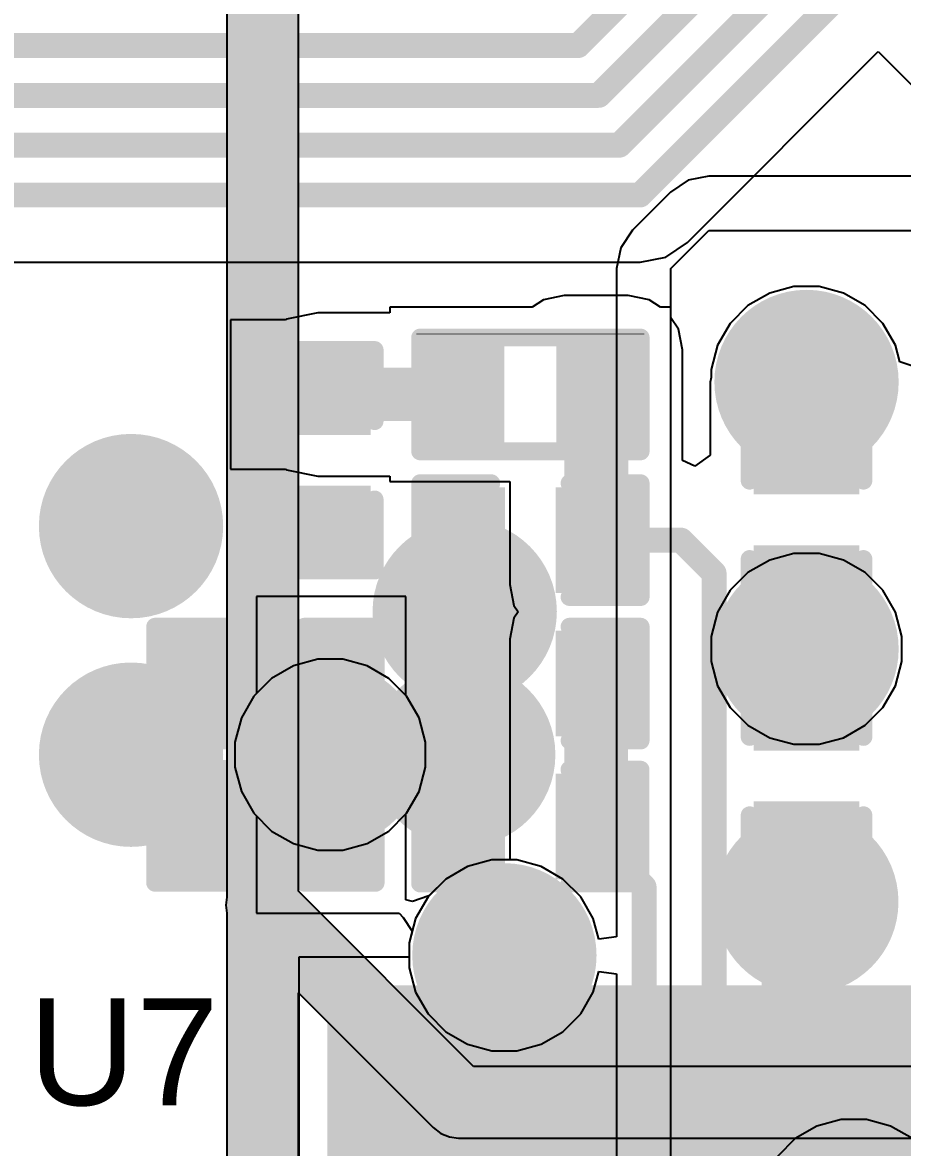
# Model space of a CAD drawing. Header units: inches. Extents: x -0.14 to 3.84, y -0.14 to 3.05.
# Drawn here: x 1.4014 to 1.6488, y 0.9323 to 1.2485 of the extents above; entities that cross this region are included whole.
import ezdxf

# ---------------------------------------------------------------- set-up
doc = ezdxf.new("R2010")
doc.units = ezdxf.units.IN
doc.header["$MEASUREMENT"] = 0
for name, color, linetype in [('Bottom Layer', 5, 'Continuous'), ('Bottom Solder', 6, 'Continuous'), ('Ground Layer', 76, 'Continuous'), ('Power Layer', 16, 'Continuous'), ('Top Layer', 1, 'Continuous'), ('Top Overlay', 2, 'Continuous'), ('Top Paste', 8, 'Continuous'), ('Top Solder', 216, 'Continuous'), ('Via Holes', 16, 'Continuous')]:
    doc.layers.add(name, color=color, linetype=linetype)
doc.styles.add('Arial', font='', dxfattribs={"height": 0.2})
doc.styles.get('Arial').set_extended_font_data('Arial')

# ---------------------------------------------------------------- blocks, each defined once
blk = doc.blocks.new('48_LQFP__7_7__4')
at = {"layer": 'Top Layer'}
for points in [[(-0.10197, 0.19134), (-0.10197, 0.14331), (-0.11457, 0.14331), (-0.11457, 0.19134)], [(-0.08228, 0.19134), (-0.08228, 0.14331), (-0.09488, 0.14331), (-0.09488, 0.19134)], [(-0.0626, 0.19134), (-0.0626, 0.14331), (-0.0752, 0.14331), (-0.0752, 0.19134)], [(-0.04291, 0.19134), (-0.04291, 0.14331), (-0.05551, 0.14331), (-0.05551, 0.19134)], [(-0.02323, 0.19134), (-0.02323, 0.14331), (-0.03583, 0.14331), (-0.03583, 0.19134)], [(-0.00354, 0.19134), (-0.00354, 0.14331), (-0.01614, 0.14331), (-0.01614, 0.19134)], [(0.01614, 0.19134), (0.01614, 0.14331), (0.00354, 0.14331), (0.00354, 0.19134)], [(0.03583, 0.19134), (0.03583, 0.14331), (0.02323, 0.14331), (0.02323, 0.19134)], [(0.05551, 0.19134), (0.05551, 0.14331), (0.04291, 0.14331), (0.04291, 0.19134)]]:
    blk.add_hatch(color=1, dxfattribs=at).paths.add_polyline_path(points)
at = {"layer": 'Top Paste'}
for points in [[(-0.10197, 0.19134), (-0.10197, 0.14331), (-0.11457, 0.14331), (-0.11457, 0.19134)], [(-0.08228, 0.19134), (-0.08228, 0.14331), (-0.09488, 0.14331), (-0.09488, 0.19134)], [(-0.0626, 0.19134), (-0.0626, 0.14331), (-0.0752, 0.14331), (-0.0752, 0.19134)], [(-0.04291, 0.19134), (-0.04291, 0.14331), (-0.05551, 0.14331), (-0.05551, 0.19134)], [(-0.02323, 0.19134), (-0.02323, 0.14331), (-0.03583, 0.14331), (-0.03583, 0.19134)], [(-0.00354, 0.19134), (-0.00354, 0.14331), (-0.01614, 0.14331), (-0.01614, 0.19134)], [(0.01614, 0.19134), (0.01614, 0.14331), (0.00354, 0.14331), (0.00354, 0.19134)], [(0.03583, 0.19134), (0.03583, 0.14331), (0.02323, 0.14331), (0.02323, 0.19134)], [(0.05551, 0.19134), (0.05551, 0.14331), (0.04291, 0.14331), (0.04291, 0.19134)]]:
    blk.add_hatch(color=8, dxfattribs=at).paths.add_polyline_path(points)
at = {"layer": 'Top Solder'}
for points in [[(-0.09797, 0.19534), (-0.09797, 0.13931), (-0.11857, 0.13931), (-0.11857, 0.19534)], [(-0.07828, 0.19534), (-0.07828, 0.13931), (-0.09888, 0.13931), (-0.09888, 0.19534)], [(-0.0586, 0.19534), (-0.0586, 0.13931), (-0.0792, 0.13931), (-0.0792, 0.19534)], [(-0.03891, 0.19534), (-0.03891, 0.13931), (-0.05951, 0.13931), (-0.05951, 0.19534)], [(-0.01923, 0.19534), (-0.01923, 0.13931), (-0.03983, 0.13931), (-0.03983, 0.19534)], [(0.00046, 0.19534), (0.00046, 0.13931), (-0.02014, 0.13931), (-0.02014, 0.19534)], [(0.02014, 0.19534), (0.02014, 0.13931), (-0.00046, 0.13931), (-0.00046, 0.19534)], [(0.03983, 0.19534), (0.03983, 0.13931), (0.01923, 0.13931), (0.01923, 0.19534)], [(0.05951, 0.19534), (0.05951, 0.13931), (0.03891, 0.13931), (0.03891, 0.19534)]]:
    blk.add_hatch(color=216, dxfattribs=at).paths.add_polyline_path(points)
blk = doc.blocks.new('R___0402_34')
at = {"layer": 'Top Layer'}
for points in [[(-0.0275, -0.0125), (-0.0275, 0.0125), (-0.0095, 0.0125), (-0.0095, -0.0125)], [(0.0095, -0.0125), (0.0095, 0.0125), (0.0275, 0.0125), (0.0275, -0.0125)]]:
    blk.add_hatch(color=1, dxfattribs=at).paths.add_polyline_path(points)
at = {"layer": 'Top Paste'}
for points in [[(-0.0275, -0.0125), (-0.0275, 0.0125), (-0.0095, 0.0125), (-0.0095, -0.0125)], [(0.0095, -0.0125), (0.0095, 0.0125), (0.0275, 0.0125), (0.0275, -0.0125)]]:
    blk.add_hatch(color=8, dxfattribs=at).paths.add_polyline_path(points)
at = {"layer": 'Top Solder'}
for points in [[(-0.02966, -0.01467), (-0.02966, 0.01467), (-0.00733, 0.01467), (-0.00733, -0.01467)], [(0.00734, -0.01467), (0.00734, 0.01467), (0.02967, 0.01467), (0.02967, -0.01467)]]:
    blk.add_hatch(color=216, dxfattribs=at).paths.add_polyline_path(points)
at = {"layer": 'Top Overlay'}
for points in [[(-0.031, 0.016, 0.005, 0.005, 0), (-0.031, -0.016, 0.005, 0.005, 0)], [(0.031, 0.016, 0.005, 0.005, 0), (-0.031, 0.016, 0.005, 0.005, 0)], [(0.031, 0.016, 0.005, 0.005, 0), (0.031, -0.016, 0.005, 0.005, 0)], [(0.031, -0.016, 0.005, 0.005, 0), (-0.031, -0.016, 0.005, 0.005, 0)], [(0.032, -0.017, 0.000127, 0.000127, 0), (-0.032, -0.017, 0.000127, 0.000127, 0)]]:
    blk.add_lwpolyline(points, format="xyseb", dxfattribs=at)
for points in [[(-0.03225, 0.016, 0.0025, 0.0025, 1), (-0.02975, 0.016, 0.0025, 0.0025, 1)], [(-0.03225, 0.016, 0.0025, 0.0025, 1), (-0.02975, 0.016, 0.0025, 0.0025, 1)], [(0.02975, 0.016, 0.0025, 0.0025, 1), (0.03225, 0.016, 0.0025, 0.0025, 1)], [(0.02975, 0.016, 0.0025, 0.0025, 1), (0.03225, 0.016, 0.0025, 0.0025, 1)], [(-0.03225, -0.016, 0.0025, 0.0025, 1), (-0.02975, -0.016, 0.0025, 0.0025, 1)], [(-0.03225, -0.016, 0.0025, 0.0025, 1), (-0.02975, -0.016, 0.0025, 0.0025, 1)], [(0.02975, -0.016, 0.0025, 0.0025, 1), (0.03225, -0.016, 0.0025, 0.0025, 1)], [(0.02975, -0.016, 0.0025, 0.0025, 1), (0.03225, -0.016, 0.0025, 0.0025, 1)], [(-0.03203, -0.017, 0.0000635, 0.0000635, 1), (-0.03197, -0.017, 0.0000635, 0.0000635, 1)], [(0.03197, -0.017, 0.0000635, 0.0000635, 1), (0.03203, -0.017, 0.0000635, 0.0000635, 1)]]:
    blk.add_lwpolyline(points, format="xyseb", close=True, dxfattribs=at)
blk = doc.blocks.new('C___0402_102')
at = {"layer": 'Top Layer'}
for points in [[(-0.0275, -0.0125), (-0.0275, 0.0125), (-0.0095, 0.0125), (-0.0095, -0.0125)], [(0.0095, -0.0125), (0.0095, 0.0125), (0.0275, 0.0125), (0.0275, -0.0125)]]:
    blk.add_hatch(color=1, dxfattribs=at).paths.add_polyline_path(points)
at = {"layer": 'Top Paste'}
for points in [[(-0.0275, -0.0125), (-0.0275, 0.0125), (-0.0095, 0.0125), (-0.0095, -0.0125)], [(0.0095, -0.0125), (0.0095, 0.0125), (0.0275, 0.0125), (0.0275, -0.0125)]]:
    blk.add_hatch(color=8, dxfattribs=at).paths.add_polyline_path(points)
at = {"layer": 'Top Solder'}
for points in [[(-0.02986, -0.01486), (-0.02986, 0.01486), (-0.00714, 0.01486), (-0.00714, -0.01486)], [(0.00714, -0.01486), (0.00714, 0.01486), (0.02986, 0.01486), (0.02986, -0.01486)]]:
    blk.add_hatch(color=216, dxfattribs=at).paths.add_polyline_path(points)
at = {"layer": 'Top Overlay'}
for points in [[(-0.011, 0.016, 0.005, 0.005, 0), (-0.031, 0.016, 0.005, 0.005, 0)], [(-0.031, 0.016, 0.005, 0.005, 0), (-0.031, -0.016, 0.005, 0.005, 0)], [(0.031, 0.016, 0.005, 0.005, 0), (0.011, 0.016, 0.005, 0.005, 0)], [(0.031, 0.016, 0.005, 0.005, 0), (0.031, -0.016, 0.005, 0.005, 0)], [(-0.011, -0.016, 0.005, 0.005, 0), (-0.031, -0.016, 0.005, 0.005, 0)], [(0.031, -0.016, 0.005, 0.005, 0), (0.011, -0.016, 0.005, 0.005, 0)]]:
    blk.add_lwpolyline(points, format="xyseb", dxfattribs=at)
for points in [[(-0.03225, 0.016, 0.0025, 0.0025, 1), (-0.02975, 0.016, 0.0025, 0.0025, 1)], [(-0.03225, 0.016, 0.0025, 0.0025, 1), (-0.02975, 0.016, 0.0025, 0.0025, 1)], [(-0.01225, 0.016, 0.0025, 0.0025, 1), (-0.00975, 0.016, 0.0025, 0.0025, 1)], [(0.00975, 0.016, 0.0025, 0.0025, 1), (0.01225, 0.016, 0.0025, 0.0025, 1)], [(0.02975, 0.016, 0.0025, 0.0025, 1), (0.03225, 0.016, 0.0025, 0.0025, 1)], [(0.02975, 0.016, 0.0025, 0.0025, 1), (0.03225, 0.016, 0.0025, 0.0025, 1)], [(-0.03225, -0.016, 0.0025, 0.0025, 1), (-0.02975, -0.016, 0.0025, 0.0025, 1)], [(-0.03225, -0.016, 0.0025, 0.0025, 1), (-0.02975, -0.016, 0.0025, 0.0025, 1)], [(-0.01225, -0.016, 0.0025, 0.0025, 1), (-0.00975, -0.016, 0.0025, 0.0025, 1)], [(0.00975, -0.016, 0.0025, 0.0025, 1), (0.01225, -0.016, 0.0025, 0.0025, 1)], [(0.02975, -0.016, 0.0025, 0.0025, 1), (0.03225, -0.016, 0.0025, 0.0025, 1)], [(0.02975, -0.016, 0.0025, 0.0025, 1), (0.03225, -0.016, 0.0025, 0.0025, 1)]]:
    blk.add_lwpolyline(points, format="xyseb", close=True, dxfattribs=at)
blk = doc.blocks.new('C___0402_103')
at = {"layer": 'Top Layer'}
for points in [[(-0.0275, -0.0125), (-0.0275, 0.0125), (-0.0095, 0.0125), (-0.0095, -0.0125)], [(0.0095, -0.0125), (0.0095, 0.0125), (0.0275, 0.0125), (0.0275, -0.0125)]]:
    blk.add_hatch(color=1, dxfattribs=at).paths.add_polyline_path(points)
at = {"layer": 'Top Paste'}
for points in [[(-0.0275, -0.0125), (-0.0275, 0.0125), (-0.0095, 0.0125), (-0.0095, -0.0125)], [(0.0095, -0.0125), (0.0095, 0.0125), (0.0275, 0.0125), (0.0275, -0.0125)]]:
    blk.add_hatch(color=8, dxfattribs=at).paths.add_polyline_path(points)
at = {"layer": 'Top Solder'}
for points in [[(-0.02986, -0.01486), (-0.02986, 0.01486), (-0.00714, 0.01486), (-0.00714, -0.01486)], [(0.00714, -0.01486), (0.00714, 0.01486), (0.02986, 0.01486), (0.02986, -0.01486)]]:
    blk.add_hatch(color=216, dxfattribs=at).paths.add_polyline_path(points)
at = {"layer": 'Top Overlay'}
for points in [[(-0.031, -0.016, 0.005, 0.005, 0), (-0.031, 0.016, 0.005, 0.005, 0)], [(-0.011, 0.016, 0.005, 0.005, 0), (-0.031, 0.016, 0.005, 0.005, 0)], [(0.031, 0.016, 0.005, 0.005, 0), (0.011, 0.016, 0.005, 0.005, 0)], [(0.031, -0.016, 0.005, 0.005, 0), (0.031, 0.016, 0.005, 0.005, 0)], [(-0.011, -0.016, 0.005, 0.005, 0), (-0.031, -0.016, 0.005, 0.005, 0)], [(0.031, -0.016, 0.005, 0.005, 0), (0.011, -0.016, 0.005, 0.005, 0)]]:
    blk.add_lwpolyline(points, format="xyseb", dxfattribs=at)
for points in [[(-0.03225, 0.016, 0.0025, 0.0025, 1), (-0.02975, 0.016, 0.0025, 0.0025, 1)], [(-0.03225, 0.016, 0.0025, 0.0025, 1), (-0.02975, 0.016, 0.0025, 0.0025, 1)], [(-0.01225, 0.016, 0.0025, 0.0025, 1), (-0.00975, 0.016, 0.0025, 0.0025, 1)], [(0.00975, 0.016, 0.0025, 0.0025, 1), (0.01225, 0.016, 0.0025, 0.0025, 1)], [(0.02975, 0.016, 0.0025, 0.0025, 1), (0.03225, 0.016, 0.0025, 0.0025, 1)], [(0.02975, 0.016, 0.0025, 0.0025, 1), (0.03225, 0.016, 0.0025, 0.0025, 1)], [(-0.03225, -0.016, 0.0025, 0.0025, 1), (-0.02975, -0.016, 0.0025, 0.0025, 1)], [(-0.03225, -0.016, 0.0025, 0.0025, 1), (-0.02975, -0.016, 0.0025, 0.0025, 1)], [(-0.01225, -0.016, 0.0025, 0.0025, 1), (-0.00975, -0.016, 0.0025, 0.0025, 1)], [(0.00975, -0.016, 0.0025, 0.0025, 1), (0.01225, -0.016, 0.0025, 0.0025, 1)], [(0.02975, -0.016, 0.0025, 0.0025, 1), (0.03225, -0.016, 0.0025, 0.0025, 1)], [(0.02975, -0.016, 0.0025, 0.0025, 1), (0.03225, -0.016, 0.0025, 0.0025, 1)]]:
    blk.add_lwpolyline(points, format="xyseb", close=True, dxfattribs=at)
blk = doc.blocks.new('C___0402_106')
at = {"layer": 'Top Layer'}
for points in [[(-0.0275, -0.0125), (-0.0275, 0.0125), (-0.0095, 0.0125), (-0.0095, -0.0125)], [(0.0095, -0.0125), (0.0095, 0.0125), (0.0275, 0.0125), (0.0275, -0.0125)]]:
    blk.add_hatch(color=1, dxfattribs=at).paths.add_polyline_path(points)
at = {"layer": 'Top Paste'}
for points in [[(-0.0275, -0.0125), (-0.0275, 0.0125), (-0.0095, 0.0125), (-0.0095, -0.0125)], [(0.0095, -0.0125), (0.0095, 0.0125), (0.0275, 0.0125), (0.0275, -0.0125)]]:
    blk.add_hatch(color=8, dxfattribs=at).paths.add_polyline_path(points)
at = {"layer": 'Top Solder'}
for points in [[(-0.02986, -0.01486), (-0.02986, 0.01486), (-0.00714, 0.01486), (-0.00714, -0.01486)], [(0.00714, -0.01486), (0.00714, 0.01486), (0.02986, 0.01486), (0.02986, -0.01486)]]:
    blk.add_hatch(color=216, dxfattribs=at).paths.add_polyline_path(points)
at = {"layer": 'Top Overlay'}
for points in [[(-0.031, -0.016, 0.005, 0.005, 0), (-0.031, 0.016, 0.005, 0.005, 0)], [(-0.011, 0.016, 0.005, 0.005, 0), (-0.031, 0.016, 0.005, 0.005, 0)], [(0.031, 0.016, 0.005, 0.005, 0), (0.011, 0.016, 0.005, 0.005, 0)], [(0.031, -0.016, 0.005, 0.005, 0), (0.031, 0.016, 0.005, 0.005, 0)], [(-0.011, -0.016, 0.005, 0.005, 0), (-0.031, -0.016, 0.005, 0.005, 0)], [(0.031, -0.016, 0.005, 0.005, 0), (0.011, -0.016, 0.005, 0.005, 0)]]:
    blk.add_lwpolyline(points, format="xyseb", dxfattribs=at)
for points in [[(-0.03225, 0.016, 0.0025, 0.0025, 1), (-0.02975, 0.016, 0.0025, 0.0025, 1)], [(-0.03225, 0.016, 0.0025, 0.0025, 1), (-0.02975, 0.016, 0.0025, 0.0025, 1)], [(-0.01225, 0.016, 0.0025, 0.0025, 1), (-0.00975, 0.016, 0.0025, 0.0025, 1)], [(0.00975, 0.016, 0.0025, 0.0025, 1), (0.01225, 0.016, 0.0025, 0.0025, 1)], [(0.02975, 0.016, 0.0025, 0.0025, 1), (0.03225, 0.016, 0.0025, 0.0025, 1)], [(0.02975, 0.016, 0.0025, 0.0025, 1), (0.03225, 0.016, 0.0025, 0.0025, 1)], [(-0.03225, -0.016, 0.0025, 0.0025, 1), (-0.02975, -0.016, 0.0025, 0.0025, 1)], [(-0.03225, -0.016, 0.0025, 0.0025, 1), (-0.02975, -0.016, 0.0025, 0.0025, 1)], [(-0.01225, -0.016, 0.0025, 0.0025, 1), (-0.00975, -0.016, 0.0025, 0.0025, 1)], [(0.00975, -0.016, 0.0025, 0.0025, 1), (0.01225, -0.016, 0.0025, 0.0025, 1)], [(0.02975, -0.016, 0.0025, 0.0025, 1), (0.03225, -0.016, 0.0025, 0.0025, 1)], [(0.02975, -0.016, 0.0025, 0.0025, 1), (0.03225, -0.016, 0.0025, 0.0025, 1)]]:
    blk.add_lwpolyline(points, format="xyseb", close=True, dxfattribs=at)
blk = doc.blocks.new('C___0402_107')
at = {"layer": 'Top Layer'}
for points in [[(-0.0275, -0.0125), (-0.0275, 0.0125), (-0.0095, 0.0125), (-0.0095, -0.0125)], [(0.0095, -0.0125), (0.0095, 0.0125), (0.0275, 0.0125), (0.0275, -0.0125)]]:
    blk.add_hatch(color=1, dxfattribs=at).paths.add_polyline_path(points)
at = {"layer": 'Top Paste'}
for points in [[(-0.0275, -0.0125), (-0.0275, 0.0125), (-0.0095, 0.0125), (-0.0095, -0.0125)], [(0.0095, -0.0125), (0.0095, 0.0125), (0.0275, 0.0125), (0.0275, -0.0125)]]:
    blk.add_hatch(color=8, dxfattribs=at).paths.add_polyline_path(points)
at = {"layer": 'Top Solder'}
for points in [[(-0.02986, -0.01486), (-0.02986, 0.01486), (-0.00714, 0.01486), (-0.00714, -0.01486)], [(0.00714, -0.01486), (0.00714, 0.01486), (0.02986, 0.01486), (0.02986, -0.01486)]]:
    blk.add_hatch(color=216, dxfattribs=at).paths.add_polyline_path(points)
at = {"layer": 'Top Overlay'}
for points in [[(-0.031, 0.016, 0.005, 0.005, 0), (-0.031, -0.016, 0.005, 0.005, 0)], [(-0.031, 0.016, 0.005, 0.005, 0), (-0.011, 0.016, 0.005, 0.005, 0)], [(0.011, 0.016, 0.005, 0.005, 0), (0.031, 0.016, 0.005, 0.005, 0)], [(0.031, 0.016, 0.005, 0.005, 0), (0.031, -0.016, 0.005, 0.005, 0)], [(-0.031, -0.016, 0.005, 0.005, 0), (-0.011, -0.016, 0.005, 0.005, 0)], [(0.011, -0.016, 0.005, 0.005, 0), (0.031, -0.016, 0.005, 0.005, 0)]]:
    blk.add_lwpolyline(points, format="xyseb", dxfattribs=at)
for points in [[(-0.03225, 0.016, 0.0025, 0.0025, 1), (-0.02975, 0.016, 0.0025, 0.0025, 1)], [(-0.03225, 0.016, 0.0025, 0.0025, 1), (-0.02975, 0.016, 0.0025, 0.0025, 1)], [(-0.01225, 0.016, 0.0025, 0.0025, 1), (-0.00975, 0.016, 0.0025, 0.0025, 1)], [(0.00975, 0.016, 0.0025, 0.0025, 1), (0.01225, 0.016, 0.0025, 0.0025, 1)], [(0.02975, 0.016, 0.0025, 0.0025, 1), (0.03225, 0.016, 0.0025, 0.0025, 1)], [(0.02975, 0.016, 0.0025, 0.0025, 1), (0.03225, 0.016, 0.0025, 0.0025, 1)], [(-0.03225, -0.016, 0.0025, 0.0025, 1), (-0.02975, -0.016, 0.0025, 0.0025, 1)], [(-0.03225, -0.016, 0.0025, 0.0025, 1), (-0.02975, -0.016, 0.0025, 0.0025, 1)], [(-0.01225, -0.016, 0.0025, 0.0025, 1), (-0.00975, -0.016, 0.0025, 0.0025, 1)], [(0.00975, -0.016, 0.0025, 0.0025, 1), (0.01225, -0.016, 0.0025, 0.0025, 1)], [(0.02975, -0.016, 0.0025, 0.0025, 1), (0.03225, -0.016, 0.0025, 0.0025, 1)], [(0.02975, -0.016, 0.0025, 0.0025, 1), (0.03225, -0.016, 0.0025, 0.0025, 1)]]:
    blk.add_lwpolyline(points, format="xyseb", close=True, dxfattribs=at)
blk = doc.blocks.new('C___0402_116')
at = {"layer": 'Top Layer'}
for points in [[(-0.0275, -0.0125), (-0.0275, 0.0125), (-0.0095, 0.0125), (-0.0095, -0.0125)], [(0.0095, -0.0125), (0.0095, 0.0125), (0.0275, 0.0125), (0.0275, -0.0125)]]:
    blk.add_hatch(color=1, dxfattribs=at).paths.add_polyline_path(points)
at = {"layer": 'Top Paste'}
for points in [[(-0.0275, -0.0125), (-0.0275, 0.0125), (-0.0095, 0.0125), (-0.0095, -0.0125)], [(0.0095, -0.0125), (0.0095, 0.0125), (0.0275, 0.0125), (0.0275, -0.0125)]]:
    blk.add_hatch(color=8, dxfattribs=at).paths.add_polyline_path(points)
at = {"layer": 'Top Solder'}
for points in [[(-0.02986, -0.01486), (-0.02986, 0.01486), (-0.00714, 0.01486), (-0.00714, -0.01486)], [(0.00714, -0.01486), (0.00714, 0.01486), (0.02986, 0.01486), (0.02986, -0.01486)]]:
    blk.add_hatch(color=216, dxfattribs=at).paths.add_polyline_path(points)
at = {"layer": 'Top Overlay'}
for points in [[(-0.031, -0.016, 0.005, 0.005, 0), (-0.031, 0.016, 0.005, 0.005, 0)], [(-0.031, 0.016, 0.005, 0.005, 0), (-0.011, 0.016, 0.005, 0.005, 0)], [(0.011, 0.016, 0.005, 0.005, 0), (0.031, 0.016, 0.005, 0.005, 0)], [(0.031, -0.016, 0.005, 0.005, 0), (0.031, 0.016, 0.005, 0.005, 0)], [(-0.031, -0.016, 0.005, 0.005, 0), (-0.011, -0.016, 0.005, 0.005, 0)], [(0.011, -0.016, 0.005, 0.005, 0), (0.031, -0.016, 0.005, 0.005, 0)]]:
    blk.add_lwpolyline(points, format="xyseb", dxfattribs=at)
for points in [[(-0.03225, 0.016, 0.0025, 0.0025, 1), (-0.02975, 0.016, 0.0025, 0.0025, 1)], [(-0.03225, 0.016, 0.0025, 0.0025, 1), (-0.02975, 0.016, 0.0025, 0.0025, 1)], [(-0.01225, 0.016, 0.0025, 0.0025, 1), (-0.00975, 0.016, 0.0025, 0.0025, 1)], [(0.00975, 0.016, 0.0025, 0.0025, 1), (0.01225, 0.016, 0.0025, 0.0025, 1)], [(0.02975, 0.016, 0.0025, 0.0025, 1), (0.03225, 0.016, 0.0025, 0.0025, 1)], [(0.02975, 0.016, 0.0025, 0.0025, 1), (0.03225, 0.016, 0.0025, 0.0025, 1)], [(-0.03225, -0.016, 0.0025, 0.0025, 1), (-0.02975, -0.016, 0.0025, 0.0025, 1)], [(-0.03225, -0.016, 0.0025, 0.0025, 1), (-0.02975, -0.016, 0.0025, 0.0025, 1)], [(-0.01225, -0.016, 0.0025, 0.0025, 1), (-0.00975, -0.016, 0.0025, 0.0025, 1)], [(0.00975, -0.016, 0.0025, 0.0025, 1), (0.01225, -0.016, 0.0025, 0.0025, 1)], [(0.02975, -0.016, 0.0025, 0.0025, 1), (0.03225, -0.016, 0.0025, 0.0025, 1)], [(0.02975, -0.016, 0.0025, 0.0025, 1), (0.03225, -0.016, 0.0025, 0.0025, 1)]]:
    blk.add_lwpolyline(points, format="xyseb", close=True, dxfattribs=at)
blk = doc.blocks.new('C___0402_117')
at = {"layer": 'Top Layer'}
for points in [[(-0.0275, -0.0125), (-0.0275, 0.0125), (-0.0095, 0.0125), (-0.0095, -0.0125)], [(0.0095, -0.0125), (0.0095, 0.0125), (0.0275, 0.0125), (0.0275, -0.0125)]]:
    blk.add_hatch(color=1, dxfattribs=at).paths.add_polyline_path(points)
at = {"layer": 'Top Paste'}
for points in [[(-0.0275, -0.0125), (-0.0275, 0.0125), (-0.0095, 0.0125), (-0.0095, -0.0125)], [(0.0095, -0.0125), (0.0095, 0.0125), (0.0275, 0.0125), (0.0275, -0.0125)]]:
    blk.add_hatch(color=8, dxfattribs=at).paths.add_polyline_path(points)
at = {"layer": 'Top Solder'}
for points in [[(-0.02986, -0.01486), (-0.02986, 0.01486), (-0.00714, 0.01486), (-0.00714, -0.01486)], [(0.00714, -0.01486), (0.00714, 0.01486), (0.02986, 0.01486), (0.02986, -0.01486)]]:
    blk.add_hatch(color=216, dxfattribs=at).paths.add_polyline_path(points)
at = {"layer": 'Top Overlay'}
for points in [[(-0.031, -0.016, 0.005, 0.005, 0), (-0.031, 0.016, 0.005, 0.005, 0)], [(-0.031, 0.016, 0.005, 0.005, 0), (-0.011, 0.016, 0.005, 0.005, 0)], [(0.011, 0.016, 0.005, 0.005, 0), (0.031, 0.016, 0.005, 0.005, 0)], [(0.031, -0.016, 0.005, 0.005, 0), (0.031, 0.016, 0.005, 0.005, 0)], [(-0.031, -0.016, 0.005, 0.005, 0), (-0.011, -0.016, 0.005, 0.005, 0)], [(0.011, -0.016, 0.005, 0.005, 0), (0.031, -0.016, 0.005, 0.005, 0)]]:
    blk.add_lwpolyline(points, format="xyseb", dxfattribs=at)
for points in [[(-0.03225, 0.016, 0.0025, 0.0025, 1), (-0.02975, 0.016, 0.0025, 0.0025, 1)], [(-0.03225, 0.016, 0.0025, 0.0025, 1), (-0.02975, 0.016, 0.0025, 0.0025, 1)], [(-0.01225, 0.016, 0.0025, 0.0025, 1), (-0.00975, 0.016, 0.0025, 0.0025, 1)], [(0.00975, 0.016, 0.0025, 0.0025, 1), (0.01225, 0.016, 0.0025, 0.0025, 1)], [(0.02975, 0.016, 0.0025, 0.0025, 1), (0.03225, 0.016, 0.0025, 0.0025, 1)], [(0.02975, 0.016, 0.0025, 0.0025, 1), (0.03225, 0.016, 0.0025, 0.0025, 1)], [(-0.03225, -0.016, 0.0025, 0.0025, 1), (-0.02975, -0.016, 0.0025, 0.0025, 1)], [(-0.03225, -0.016, 0.0025, 0.0025, 1), (-0.02975, -0.016, 0.0025, 0.0025, 1)], [(-0.01225, -0.016, 0.0025, 0.0025, 1), (-0.00975, -0.016, 0.0025, 0.0025, 1)], [(0.00975, -0.016, 0.0025, 0.0025, 1), (0.01225, -0.016, 0.0025, 0.0025, 1)], [(0.02975, -0.016, 0.0025, 0.0025, 1), (0.03225, -0.016, 0.0025, 0.0025, 1)], [(0.02975, -0.016, 0.0025, 0.0025, 1), (0.03225, -0.016, 0.0025, 0.0025, 1)]]:
    blk.add_lwpolyline(points, format="xyseb", close=True, dxfattribs=at)
blk = doc.blocks.new('C___0402_118')
at = {"layer": 'Top Layer'}
for points in [[(-0.0275, -0.0125), (-0.0275, 0.0125), (-0.0095, 0.0125), (-0.0095, -0.0125)], [(0.0095, -0.0125), (0.0095, 0.0125), (0.0275, 0.0125), (0.0275, -0.0125)]]:
    blk.add_hatch(color=1, dxfattribs=at).paths.add_polyline_path(points)
at = {"layer": 'Top Paste'}
for points in [[(-0.0275, -0.0125), (-0.0275, 0.0125), (-0.0095, 0.0125), (-0.0095, -0.0125)], [(0.0095, -0.0125), (0.0095, 0.0125), (0.0275, 0.0125), (0.0275, -0.0125)]]:
    blk.add_hatch(color=8, dxfattribs=at).paths.add_polyline_path(points)
at = {"layer": 'Top Solder'}
for points in [[(-0.02986, -0.01486), (-0.02986, 0.01486), (-0.00714, 0.01486), (-0.00714, -0.01486)], [(0.00714, -0.01486), (0.00714, 0.01486), (0.02986, 0.01486), (0.02986, -0.01486)]]:
    blk.add_hatch(color=216, dxfattribs=at).paths.add_polyline_path(points)
at = {"layer": 'Top Overlay'}
for points in [[(-0.031, -0.016, 0.005, 0.005, 0), (-0.031, 0.016, 0.005, 0.005, 0)], [(-0.031, 0.016, 0.005, 0.005, 0), (-0.011, 0.016, 0.005, 0.005, 0)], [(0.011, 0.016, 0.005, 0.005, 0), (0.031, 0.016, 0.005, 0.005, 0)], [(0.031, -0.016, 0.005, 0.005, 0), (0.031, 0.016, 0.005, 0.005, 0)], [(-0.031, -0.016, 0.005, 0.005, 0), (-0.011, -0.016, 0.005, 0.005, 0)], [(0.011, -0.016, 0.005, 0.005, 0), (0.031, -0.016, 0.005, 0.005, 0)]]:
    blk.add_lwpolyline(points, format="xyseb", dxfattribs=at)
for points in [[(-0.03225, 0.016, 0.0025, 0.0025, 1), (-0.02975, 0.016, 0.0025, 0.0025, 1)], [(-0.03225, 0.016, 0.0025, 0.0025, 1), (-0.02975, 0.016, 0.0025, 0.0025, 1)], [(-0.01225, 0.016, 0.0025, 0.0025, 1), (-0.00975, 0.016, 0.0025, 0.0025, 1)], [(0.00975, 0.016, 0.0025, 0.0025, 1), (0.01225, 0.016, 0.0025, 0.0025, 1)], [(0.02975, 0.016, 0.0025, 0.0025, 1), (0.03225, 0.016, 0.0025, 0.0025, 1)], [(0.02975, 0.016, 0.0025, 0.0025, 1), (0.03225, 0.016, 0.0025, 0.0025, 1)], [(-0.03225, -0.016, 0.0025, 0.0025, 1), (-0.02975, -0.016, 0.0025, 0.0025, 1)], [(-0.03225, -0.016, 0.0025, 0.0025, 1), (-0.02975, -0.016, 0.0025, 0.0025, 1)], [(-0.01225, -0.016, 0.0025, 0.0025, 1), (-0.00975, -0.016, 0.0025, 0.0025, 1)], [(0.00975, -0.016, 0.0025, 0.0025, 1), (0.01225, -0.016, 0.0025, 0.0025, 1)], [(0.02975, -0.016, 0.0025, 0.0025, 1), (0.03225, -0.016, 0.0025, 0.0025, 1)], [(0.02975, -0.016, 0.0025, 0.0025, 1), (0.03225, -0.016, 0.0025, 0.0025, 1)]]:
    blk.add_lwpolyline(points, format="xyseb", close=True, dxfattribs=at)
blk = doc.blocks.new('C___0402_119')
at = {"layer": 'Top Layer'}
for points in [[(-0.0275, -0.0125), (-0.0275, 0.0125), (-0.0095, 0.0125), (-0.0095, -0.0125)], [(0.0095, -0.0125), (0.0095, 0.0125), (0.0275, 0.0125), (0.0275, -0.0125)]]:
    blk.add_hatch(color=1, dxfattribs=at).paths.add_polyline_path(points)
at = {"layer": 'Top Paste'}
for points in [[(-0.0275, -0.0125), (-0.0275, 0.0125), (-0.0095, 0.0125), (-0.0095, -0.0125)], [(0.0095, -0.0125), (0.0095, 0.0125), (0.0275, 0.0125), (0.0275, -0.0125)]]:
    blk.add_hatch(color=8, dxfattribs=at).paths.add_polyline_path(points)
at = {"layer": 'Top Solder'}
for points in [[(-0.02986, -0.01486), (-0.02986, 0.01486), (-0.00714, 0.01486), (-0.00714, -0.01486)], [(0.00714, -0.01486), (0.00714, 0.01486), (0.02986, 0.01486), (0.02986, -0.01486)]]:
    blk.add_hatch(color=216, dxfattribs=at).paths.add_polyline_path(points)
at = {"layer": 'Top Overlay'}
for points in [[(-0.031, -0.016, 0.005, 0.005, 0), (-0.031, 0.016, 0.005, 0.005, 0)], [(-0.031, 0.016, 0.005, 0.005, 0), (-0.011, 0.016, 0.005, 0.005, 0)], [(0.011, 0.016, 0.005, 0.005, 0), (0.031, 0.016, 0.005, 0.005, 0)], [(0.031, -0.016, 0.005, 0.005, 0), (0.031, 0.016, 0.005, 0.005, 0)], [(-0.031, -0.016, 0.005, 0.005, 0), (-0.011, -0.016, 0.005, 0.005, 0)], [(0.011, -0.016, 0.005, 0.005, 0), (0.031, -0.016, 0.005, 0.005, 0)]]:
    blk.add_lwpolyline(points, format="xyseb", dxfattribs=at)
for points in [[(-0.03225, 0.016, 0.0025, 0.0025, 1), (-0.02975, 0.016, 0.0025, 0.0025, 1)], [(-0.03225, 0.016, 0.0025, 0.0025, 1), (-0.02975, 0.016, 0.0025, 0.0025, 1)], [(-0.01225, 0.016, 0.0025, 0.0025, 1), (-0.00975, 0.016, 0.0025, 0.0025, 1)], [(0.00975, 0.016, 0.0025, 0.0025, 1), (0.01225, 0.016, 0.0025, 0.0025, 1)], [(0.02975, 0.016, 0.0025, 0.0025, 1), (0.03225, 0.016, 0.0025, 0.0025, 1)], [(0.02975, 0.016, 0.0025, 0.0025, 1), (0.03225, 0.016, 0.0025, 0.0025, 1)], [(-0.03225, -0.016, 0.0025, 0.0025, 1), (-0.02975, -0.016, 0.0025, 0.0025, 1)], [(-0.03225, -0.016, 0.0025, 0.0025, 1), (-0.02975, -0.016, 0.0025, 0.0025, 1)], [(-0.01225, -0.016, 0.0025, 0.0025, 1), (-0.00975, -0.016, 0.0025, 0.0025, 1)], [(0.00975, -0.016, 0.0025, 0.0025, 1), (0.01225, -0.016, 0.0025, 0.0025, 1)], [(0.02975, -0.016, 0.0025, 0.0025, 1), (0.03225, -0.016, 0.0025, 0.0025, 1)], [(0.02975, -0.016, 0.0025, 0.0025, 1), (0.03225, -0.016, 0.0025, 0.0025, 1)]]:
    blk.add_lwpolyline(points, format="xyseb", close=True, dxfattribs=at)

msp = doc.modelspace()

# ---------------------------------------------------------------- hatches: boundary and pattern name
at = {"layer": 'Bottom Layer'}
h = msp.add_hatch(color=5, dxfattribs=at)
edge = h.paths.add_edge_path()
edge.add_arc((1.62184, 1.14744), 0.01181, 0, 360)
h = msp.add_hatch(color=5, dxfattribs=at)
edge = h.paths.add_edge_path()
edge.add_arc((1.43191, 1.10694), 0.01181, 0, 360)
h = msp.add_hatch(color=5, dxfattribs=at)
edge = h.paths.add_edge_path()
edge.add_arc((1.52573, 1.0829), 0.01181, 0, 360)
h = msp.add_hatch(color=5, dxfattribs=at)
edge = h.paths.add_edge_path()
edge.add_arc((1.62184, 1.07242), 0.01181, 0, 360)
h = msp.add_hatch(color=5, dxfattribs=at)
edge = h.paths.add_edge_path()
edge.add_arc((1.43191, 1.04269), 0.01181, 0, 360)
h = msp.add_hatch(color=5, dxfattribs=at)
edge = h.paths.add_edge_path()
edge.add_arc((1.48791, 1.04269), 0.01181, 0, 360)
h = msp.add_hatch(color=5, dxfattribs=at)
edge = h.paths.add_edge_path()
edge.add_arc((1.52532, 1.04269), 0.01181, 0, 360)
h = msp.add_hatch(color=5, dxfattribs=at)
edge = h.paths.add_edge_path()
edge.add_arc((1.62178, 1.00135), 0.01181, 0, 360)
h = msp.add_hatch(color=5, dxfattribs=at)
edge = h.paths.add_edge_path()
edge.add_arc((1.53689, 0.98629), 0.01181, 0, 360)
at = {"layer": 'Bottom Solder'}
h = msp.add_hatch(color=6, dxfattribs=at)
edge = h.paths.add_edge_path()
edge.add_arc((1.62184, 1.14744), 0.01581, 0, 360)
h = msp.add_hatch(color=6, dxfattribs=at)
edge = h.paths.add_edge_path()
edge.add_arc((1.43191, 1.10694), 0.01581, 0, 360)
h = msp.add_hatch(color=6, dxfattribs=at)
edge = h.paths.add_edge_path()
edge.add_arc((1.52573, 1.0829), 0.01581, 0, 360)
h = msp.add_hatch(color=6, dxfattribs=at)
edge = h.paths.add_edge_path()
edge.add_arc((1.62184, 1.07242), 0.01581, 0, 360)
h = msp.add_hatch(color=6, dxfattribs=at)
edge = h.paths.add_edge_path()
edge.add_arc((1.43191, 1.04269), 0.01581, 0, 360)
h = msp.add_hatch(color=6, dxfattribs=at)
edge = h.paths.add_edge_path()
edge.add_arc((1.48791, 1.04269), 0.01581, 0, 360)
h = msp.add_hatch(color=6, dxfattribs=at)
edge = h.paths.add_edge_path()
edge.add_arc((1.52532, 1.04269), 0.01581, 0, 360)
h = msp.add_hatch(color=6, dxfattribs=at)
edge = h.paths.add_edge_path()
edge.add_arc((1.62178, 1.00135), 0.01581, 0, 360)
h = msp.add_hatch(color=6, dxfattribs=at)
edge = h.paths.add_edge_path()
edge.add_arc((1.53689, 0.98629), 0.01581, 0, 360)
at = {"layer": 'Ground Layer'}
h = msp.add_hatch(color=76, dxfattribs=at)
edge = h.paths.add_edge_path()
edge.add_arc((1.62184, 1.14744), 0.02591, 0, 360)
h = msp.add_hatch(color=76, dxfattribs=at)
edge = h.paths.add_edge_path()
edge.add_arc((1.48791, 1.04269), 0.02591, 0, 360)
h = msp.add_hatch(color=76, dxfattribs=at)
edge = h.paths.add_edge_path()
edge.add_arc((1.62178, 1.00135), 0.02591, 0, 360)
h = msp.add_hatch(color=76, dxfattribs=at)
edge = h.paths.add_edge_path()
edge.add_arc((1.53689, 0.98629), 0.02591, 0, 360)
at = {"layer": 'Power Layer'}
h = msp.add_hatch(color=16, dxfattribs=at)
edge = h.paths.add_edge_path()
edge.add_arc((1.62184, 1.14744), 0.02591, 0, 360)
h = msp.add_hatch(color=16, dxfattribs=at)
edge = h.paths.add_edge_path()
edge.add_arc((1.43191, 1.10694), 0.02591, 0, 360)
h = msp.add_hatch(color=16, dxfattribs=at)
edge = h.paths.add_edge_path()
edge.add_arc((1.52573, 1.0829), 0.02591, 0, 360)
h = msp.add_hatch(color=16, dxfattribs=at)
edge = h.paths.add_edge_path()
edge.add_arc((1.62184, 1.07242), 0.02591, 0, 360)
h = msp.add_hatch(color=16, dxfattribs=at)
edge = h.paths.add_edge_path()
edge.add_arc((1.43191, 1.04269), 0.02591, 0, 360)
h = msp.add_hatch(color=16, dxfattribs=at)
edge = h.paths.add_edge_path()
edge.add_arc((1.52532, 1.04269), 0.02591, 0, 360)
h = msp.add_hatch(color=16, dxfattribs=at)
edge = h.paths.add_edge_path()
edge.add_arc((1.62178, 1.00135), 0.02591, 0, 360)
h = msp.add_hatch(color=16, dxfattribs=at)
edge = h.paths.add_edge_path()
edge.add_arc((1.55639, 0.91333), 0.02591, 0, 360)
h = msp.add_hatch(color=16, dxfattribs=at)
edge = h.paths.add_edge_path()
edge.add_arc((1.63513, 0.91333), 0.02591, 0, 360)
at = {"layer": 'Top Layer'}
h = msp.add_hatch(color=1, dxfattribs=at)
edge = h.paths.add_edge_path()
edge.add_arc((1.62184, 1.14744), 0.01181, 0, 360)
for points in [[(1.5537, 1.0905), (1.5717, 1.0905), (1.5717, 1.15644), (1.5537, 1.15644)], [(1.61006, 1.1182), (1.63361, 1.1182), (1.63361, 1.14744), (1.61006, 1.14744)], [(1.60934, 1.04618), (1.63434, 1.04618), (1.63434, 1.0992), (1.60934, 1.0992)], [(1.5537, 1.01), (1.57168, 1.01), (1.57168, 1.07517), (1.5537, 1.07517)], [(1.60924, 0.98629), (1.63434, 0.98629), (1.63434, 1.02718), (1.60924, 1.02718)], [(1.60924, 0.94981), (1.62184, 0.94981), (1.62184, 1.02718), (1.60924, 1.02718)]]:
    msp.add_hatch(color=1, dxfattribs=at).paths.add_polyline_path(points)
h = msp.add_hatch(color=1, dxfattribs=at)
edge = h.paths.add_edge_path()
edge.add_arc((1.43191, 1.10694), 0.01181, 0, 360)
h = msp.add_hatch(color=1, dxfattribs=at)
edge = h.paths.add_edge_path()
edge.add_arc((1.52573, 1.0829), 0.01181, 0, 360)
h = msp.add_hatch(color=1, dxfattribs=at)
edge = h.paths.add_edge_path()
edge.add_arc((1.62184, 1.07242), 0.01181, 0, 360)
h = msp.add_hatch(color=1, dxfattribs=at)
edge = h.paths.add_edge_path()
edge.add_arc((1.43191, 1.04269), 0.01181, 0, 360)
h = msp.add_hatch(color=1, dxfattribs=at)
edge = h.paths.add_edge_path()
edge.add_arc((1.48791, 1.04269), 0.01181, 0, 360)
h = msp.add_hatch(color=1, dxfattribs=at)
edge = h.paths.add_edge_path()
edge.add_arc((1.52532, 1.04269), 0.01181, 0, 360)
h = msp.add_hatch(color=1, dxfattribs=at)
edge = h.paths.add_edge_path()
edge.add_arc((1.62178, 1.00135), 0.01181, 0, 360)
h = msp.add_hatch(color=1, dxfattribs=at)
edge = h.paths.add_edge_path()
edge.add_arc((1.53689, 0.98629), 0.01181, 0, 360)
at = {"layer": 'Top Solder'}
h = msp.add_hatch(color=216, dxfattribs=at)
edge = h.paths.add_edge_path()
edge.add_arc((1.62184, 1.14744), 0.01581, 0, 360)
h = msp.add_hatch(color=216, dxfattribs=at)
edge = h.paths.add_edge_path()
edge.add_arc((1.43191, 1.10694), 0.01581, 0, 360)
h = msp.add_hatch(color=216, dxfattribs=at)
edge = h.paths.add_edge_path()
edge.add_arc((1.52573, 1.0829), 0.01581, 0, 360)
h = msp.add_hatch(color=216, dxfattribs=at)
edge = h.paths.add_edge_path()
edge.add_arc((1.62184, 1.07242), 0.01581, 0, 360)
h = msp.add_hatch(color=216, dxfattribs=at)
edge = h.paths.add_edge_path()
edge.add_arc((1.43191, 1.04269), 0.01581, 0, 360)
h = msp.add_hatch(color=216, dxfattribs=at)
edge = h.paths.add_edge_path()
edge.add_arc((1.48791, 1.04269), 0.01581, 0, 360)
h = msp.add_hatch(color=216, dxfattribs=at)
edge = h.paths.add_edge_path()
edge.add_arc((1.52532, 1.04269), 0.01581, 0, 360)
h = msp.add_hatch(color=216, dxfattribs=at)
edge = h.paths.add_edge_path()
edge.add_arc((1.62178, 1.00135), 0.01581, 0, 360)
h = msp.add_hatch(color=216, dxfattribs=at)
edge = h.paths.add_edge_path()
edge.add_arc((1.53689, 0.98629), 0.01581, 0, 360)
at = {"layer": 'Via Holes'}
h = msp.add_hatch(color=7, dxfattribs=at)
edge = h.paths.add_edge_path()
edge.add_arc((1.62184, 1.14744), 0.00591, 0, 360)
h = msp.add_hatch(color=7, dxfattribs=at)
edge = h.paths.add_edge_path()
edge.add_arc((1.43191, 1.10694), 0.00591, 0, 360)
h = msp.add_hatch(color=7, dxfattribs=at)
edge = h.paths.add_edge_path()
edge.add_arc((1.52573, 1.0829), 0.00591, 0, 360)
h = msp.add_hatch(color=7, dxfattribs=at)
edge = h.paths.add_edge_path()
edge.add_arc((1.62184, 1.07242), 0.00591, 0, 360)
h = msp.add_hatch(color=7, dxfattribs=at)
edge = h.paths.add_edge_path()
edge.add_arc((1.43191, 1.04269), 0.00591, 0, 360)
h = msp.add_hatch(color=7, dxfattribs=at)
edge = h.paths.add_edge_path()
edge.add_arc((1.48791, 1.04269), 0.00591, 0, 360)
h = msp.add_hatch(color=7, dxfattribs=at)
edge = h.paths.add_edge_path()
edge.add_arc((1.52532, 1.04269), 0.00591, 0, 360)
h = msp.add_hatch(color=7, dxfattribs=at)
edge = h.paths.add_edge_path()
edge.add_arc((1.62178, 1.00135), 0.00591, 0, 360)
h = msp.add_hatch(color=7, dxfattribs=at)
edge = h.paths.add_edge_path()
edge.add_arc((1.53689, 0.98629), 0.00591, 0, 360)

# ---------------------------------------------------------------- linework, layer by layer
at = {"layer": 'Bottom Layer'}
for p, q in [((1.59441, 1.20529), (1.58855, 1.20413)), ((1.66114, 1.20529), (1.59441, 1.20529)), ((1.58855, 1.20413), (1.58359, 1.20081)), ((1.58359, 1.20081), (1.57291, 1.19013)), ((1.57291, 1.19013), (1.5696, 1.18517)), ((1.58373, 1.17932), (1.59441, 1.19)), ((1.59441, 1.19), (1.66114, 1.19)), ((1.5696, 1.18517), (1.56843, 1.17932)), ((1.56843, 1.17932), (1.56843, 0.99149)), ((1.58373, 0.86627), (1.58373, 1.17932)), ((1.61149, 1.09741), (1.60537, 1.09388)), ((1.61831, 1.09923), (1.61149, 1.09741)), ((1.62537, 1.09923), (1.61831, 1.09923)), ((1.63219, 1.09741), (1.62537, 1.09923)), ((1.6383, 1.09388), (1.63219, 1.09741)), ((1.60537, 1.09388), (1.60038, 1.08889)), ((1.64329, 1.08889), (1.6383, 1.09388)), ((1.60038, 1.08889), (1.59685, 1.08277)), ((1.64682, 1.08277), (1.64329, 1.08889)), ((1.59685, 1.08277), (1.59503, 1.07595)), ((1.64865, 1.07595), (1.64682, 1.08277)), ((1.59503, 1.07595), (1.59503, 1.06889)), ((1.64865, 1.06889), (1.64865, 1.07595)), ((1.48439, 1.06951), (1.47757, 1.06768)), ((1.49144, 1.06951), (1.48439, 1.06951)), ((1.49826, 1.06768), (1.49144, 1.06951)), ((1.59503, 1.06889), (1.59685, 1.06207)), ((1.64682, 1.06207), (1.64865, 1.06889)), ((1.47757, 1.06768), (1.47145, 1.06415)), ((1.50438, 1.06415), (1.49826, 1.06768)), ((1.47145, 1.06415), (1.46646, 1.05916)), ((1.50937, 1.05916), (1.50438, 1.06415)), ((1.59685, 1.06207), (1.60038, 1.05596)), ((1.64329, 1.05596), (1.64682, 1.06207)), ((1.46646, 1.05916), (1.46293, 1.05304)), ((1.5129, 1.05304), (1.50937, 1.05916)), ((1.46293, 1.05304), (1.4611, 1.04622)), ((1.51473, 1.04622), (1.5129, 1.05304)), ((1.60038, 1.05596), (1.60537, 1.05097)), ((1.6383, 1.05097), (1.64329, 1.05596)), ((1.60537, 1.05097), (1.61149, 1.04744)), ((1.63219, 1.04744), (1.6383, 1.05097)), ((1.61149, 1.04744), (1.61831, 1.04561)), ((1.62537, 1.04561), (1.63219, 1.04744)), ((1.4611, 1.04622), (1.4611, 1.03916)), ((1.51473, 1.03916), (1.51473, 1.04622)), ((1.61831, 1.04561), (1.62537, 1.04561)), ((1.4611, 1.03916), (1.46293, 1.03235)), ((1.5129, 1.03235), (1.51473, 1.03916)), ((1.46293, 1.03235), (1.46646, 1.02623)), ((1.50937, 1.02623), (1.5129, 1.03235)), ((1.46646, 1.02623), (1.47145, 1.02124)), ((1.50438, 1.02124), (1.50937, 1.02623)), ((1.47145, 1.02124), (1.47757, 1.01771)), ((1.49826, 1.01771), (1.50438, 1.02124)), ((1.47757, 1.01771), (1.48439, 1.01588)), ((1.48439, 1.01588), (1.49144, 1.01588)), ((1.49144, 1.01588), (1.49826, 1.01771)), ((1.53336, 1.0131), (1.52654, 1.01128)), ((1.54042, 1.0131), (1.53336, 1.0131)), ((1.54724, 1.01128), (1.54042, 1.0131)), ((1.52654, 1.01128), (1.52043, 1.00775)), ((1.55335, 1.00775), (1.54724, 1.01128)), ((1.52043, 1.00775), (1.51544, 1.00275)), ((1.55835, 1.00275), (1.55335, 1.00775)), ((1.51544, 1.00275), (1.51191, 0.99664)), ((1.56188, 0.99664), (1.55835, 1.00275)), ((1.51191, 0.99664), (1.51008, 0.98982)), ((1.56343, 0.99083), (1.56188, 0.99664)), ((1.51008, 0.98982), (1.51008, 0.98276)), ((1.56843, 0.99149), (1.56343, 0.99083)), ((1.51008, 0.98276), (1.51191, 0.97594)), ((1.56188, 0.97594), (1.56343, 0.98175)), ((1.56343, 0.98175), (1.56843, 0.98109)), ((1.56843, 0.98109), (1.56843, 0.86627)), ((1.51191, 0.97594), (1.51544, 0.96983)), ((1.55835, 0.96983), (1.56188, 0.97594)), ((1.51544, 0.96983), (1.52043, 0.96484)), ((1.55335, 0.96484), (1.55835, 0.96983)), ((1.52043, 0.96484), (1.52654, 0.96131)), ((1.54724, 0.96131), (1.55335, 0.96484)), ((1.52654, 0.96131), (1.53336, 0.95948)), ((1.54042, 0.95948), (1.54724, 0.96131)), ((1.53336, 0.95948), (1.54042, 0.95948)), ((1.6316, 0.94014), (1.62478, 0.93831)), ((1.63866, 0.94014), (1.6316, 0.94014)), ((1.64548, 0.93831), (1.63866, 0.94014)), ((1.62478, 0.93831), (1.61867, 0.93478)), ((1.65159, 0.93478), (1.64548, 0.93831)), ((1.61867, 0.93478), (1.61368, 0.92979))]:
    msp.add_line(p, q, dxfattribs=at)
at = {"layer": 'Power Layer'}
for p, q in [((1.479, 1.00429), (1.479, 1.97618)), ((1.45883, 1.972), (1.45883, 1.00266)), ((1.45883, 1.00266), (1.45853, 1.00041)), ((1.5282, 0.95509), (1.479, 1.00429)), ((1.45853, 1.00041), (1.45883, 0.99816)), ((1.45883, 0.99816), (1.45883, 0.49104)), ((1.479, 0.49522), (1.479, 0.97576)), ((1.479, 0.97576), (1.51689, 0.93787)), ((2.80769, 0.95509), (1.5282, 0.95509)), ((1.51689, 0.93787), (1.51898, 0.93627)), ((1.51898, 0.93627), (1.52141, 0.93526)), ((1.52141, 0.93526), (1.52402, 0.93491)), ((1.52402, 0.93491), (2.81777, 0.93491))]:
    msp.add_line(p, q, dxfattribs=at)
for points in [[(1.46891, 0.49104, 0.02, 0.02, 0), (1.46891, 1.97618, 0.02, 0.02, 0)], [(1.46862, 1.00041, 0.02, 0.02, 0), (1.52402, 0.945, 0.02, 0.02, 0)], [(1.52402, 0.945, 0.02, 0.02, 0), (2.81777, 0.945, 0.02, 0.02, 0)]]:
    msp.add_lwpolyline(points, format="xyseb", dxfattribs=at)
for points in [[(1.46362, 1.00041, 0.01, 0.01, 1), (1.47362, 1.00041, 0.01, 0.01, 1)], [(1.51902, 0.945, 0.01, 0.01, 1), (1.52902, 0.945, 0.01, 0.01, 1)], [(1.51902, 0.945, 0.01, 0.01, 1), (1.52902, 0.945, 0.01, 0.01, 1)]]:
    msp.add_lwpolyline(points, format="xyseb", close=True, dxfattribs=at)
at = {"layer": 'Top Layer'}
for p, q in [((1.58836, 1.18666), (1.64201, 1.24031)), ((1.64201, 1.24031), (1.65695, 1.22537)), ((1.58224, 1.18257), (1.58836, 1.18666)), ((1.36572, 1.18114), (1.57502, 1.18114)), ((1.57502, 1.18114), (1.58224, 1.18257)), ((1.61831, 1.17425), (1.61149, 1.17243)), ((1.62537, 1.17425), (1.61831, 1.17425)), ((1.63219, 1.17243), (1.62537, 1.17425)), ((1.54785, 1.17057), (1.54466, 1.16844)), ((1.5537, 1.17174), (1.54785, 1.17057)), ((1.5717, 1.17174), (1.5537, 1.17174)), ((1.57756, 1.17057), (1.5717, 1.17174)), ((1.58074, 1.16844), (1.57756, 1.17057)), ((1.61149, 1.17243), (1.60537, 1.1689)), ((1.6383, 1.1689), (1.63219, 1.17243)), ((1.48441, 1.16688), (1.47564, 1.16514)), ((1.5047, 1.16688), (1.48441, 1.16688)), ((1.54466, 1.16844), (1.5047, 1.16844)), ((1.5047, 1.16844), (1.5047, 1.16688)), ((1.5837, 1.16844), (1.58074, 1.16844)), ((1.5837, 1.16548), (1.5837, 1.16844)), ((1.60537, 1.1689), (1.60038, 1.16391)), ((1.64329, 1.16391), (1.6383, 1.1689)), ((1.47534, 1.16494), (1.45991, 1.16494)), ((1.45991, 1.16494), (1.45991, 1.12294)), ((1.47564, 1.16514), (1.47534, 1.16494)), ((1.58583, 1.1623), (1.5837, 1.16548)), ((1.60038, 1.16391), (1.59685, 1.15779)), ((1.64682, 1.15779), (1.64329, 1.16391)), ((1.587, 1.15644), (1.58583, 1.1623)), ((1.59685, 1.15779), (1.59503, 1.15097)), ((1.64807, 1.15314), (1.64682, 1.15779)), ((1.587, 1.12541), (1.587, 1.15644)), ((1.59503, 1.15097), (1.59503, 1.14874)), ((1.65317, 1.15142), (1.64807, 1.15314)), ((1.59503, 1.14874), (1.59477, 1.14744)), ((1.59477, 1.14744), (1.59477, 1.12686)), ((1.59477, 1.12686), (1.59039, 1.1238)), ((1.45991, 1.12294), (1.47534, 1.12294)), ((1.47534, 1.12294), (1.47564, 1.12275)), ((1.47564, 1.12275), (1.48441, 1.121)), ((1.59039, 1.1238), (1.587, 1.12541)), ((1.48441, 1.121), (1.5047, 1.121)), ((1.5047, 1.121), (1.5047, 1.11944)), ((1.5047, 1.11944), (1.53841, 1.11944)), ((1.53841, 1.11944), (1.53841, 1.0905)), ((1.53841, 1.0905), (1.53957, 1.08465)), ((1.50919, 1.08717), (1.46719, 1.08717)), ((1.46719, 1.08717), (1.46719, 1.05989)), ((1.50919, 1.05933), (1.50919, 1.08717)), ((1.53957, 1.08465), (1.54078, 1.08283)), ((1.54078, 1.08283), (1.53957, 1.08102)), ((1.53957, 1.08102), (1.53841, 1.07517)), ((1.53841, 1.07517), (1.53841, 1.0131)), ((1.46719, 1.05989), (1.46646, 1.05916)), ((1.50937, 1.05916), (1.50919, 1.05933)), ((1.46646, 1.05916), (1.46293, 1.05304)), ((1.5129, 1.05304), (1.50937, 1.05916)), ((1.46293, 1.05304), (1.4611, 1.04622)), ((1.51473, 1.04622), (1.5129, 1.05304)), ((1.4611, 1.04622), (1.4611, 1.03916)), ((1.51473, 1.03916), (1.51473, 1.04622)), ((1.4611, 1.03916), (1.46293, 1.03235)), ((1.5129, 1.03235), (1.51473, 1.03916)), ((1.46293, 1.03235), (1.46646, 1.02623)), ((1.50937, 1.02623), (1.5129, 1.03235)), ((1.46646, 1.02623), (1.46719, 1.0255)), ((1.46719, 1.0255), (1.46719, 0.99818)), ((1.50919, 1.02606), (1.50937, 1.02623)), ((1.50919, 1.00238), (1.50919, 1.02606)), ((1.53336, 1.0131), (1.52654, 1.01128)), ((1.53841, 1.0131), (1.53336, 1.0131)), ((1.52654, 1.01128), (1.52043, 1.00775)), ((1.52043, 1.00775), (1.51567, 1.00299)), ((1.50919, 1.00237), (1.50919, 1.00238)), ((1.50919, 1.00238), (1.50919, 1.00238)), ((1.50919, 1.00194), (1.50919, 1.00237)), ((1.51567, 1.00299), (1.51106, 1.00144)), ((1.51106, 1.00144), (1.50919, 1.00194)), ((1.46719, 0.99818), (1.50726, 0.99818)), ((1.50726, 0.99818), (1.5084, 0.99698)), ((1.5084, 0.99698), (1.51097, 0.99313)), ((1.51097, 0.99313), (1.51008, 0.98982)), ((1.51008, 0.98982), (1.51008, 0.98583)), ((1.51008, 0.98583), (1.47913, 0.98583)), ((1.47913, 0.98583), (1.47913, 0.9138))]:
    msp.add_line(p, q, dxfattribs=at)
for points in [[(1.55762, 1.242, 0.007, 0.007, 0), (1.59831, 1.28269, 0.007, 0.007, 0)], [(1.56342, 1.228, 0.007, 0.007, 0), (1.61231, 1.27689, 0.007, 0.007, 0)], [(1.56922, 1.214, 0.007, 0.007, 0), (1.62631, 1.27109, 0.007, 0.007, 0)], [(1.57502, 1.2, 0.007, 0.007, 0), (1.64031, 1.26529, 0.007, 0.007, 0)], [(1.34051, 1.242, 0.007, 0.007, 0), (1.55762, 1.242, 0.007, 0.007, 0)], [(1.34631, 1.228, 0.007, 0.007, 0), (1.56342, 1.228, 0.007, 0.007, 0)], [(1.35211, 1.214, 0.007, 0.007, 0), (1.56922, 1.214, 0.007, 0.007, 0)], [(1.35791, 1.2, 0.007, 0.007, 0), (1.57502, 1.2, 0.007, 0.007, 0)], [(1.48441, 1.14394, 0.015, 0.015, 0), (1.5257, 1.14394, 0.015, 0.015, 0)], [(1.5627, 1.103, 0.007, 0.007, 0), (1.58654, 1.103, 0.007, 0.007, 0)], [(1.58654, 1.103, 0.007, 0.007, 0), (1.59585, 1.09369, 0.007, 0.007, 0)], [(1.59585, 0.94981, 0.007, 0.007, 0), (1.59585, 1.09369, 0.007, 0.007, 0)], [(1.56268, 1.019, 0.007, 0.007, 0), (1.56268, 1.0225, 0.007, 0.007, 0)], [(1.56268, 1.019, 0.007, 0.007, 0), (1.57617, 1.00551, 0.007, 0.007, 0)], [(1.57617, 0.94981, 0.007, 0.007, 0), (1.57617, 1.00551, 0.007, 0.007, 0)], [(1.5368, 0.94981, 0.012, 0.012, 0), (1.5368, 0.9862, 0.012, 0.012, 0)], [(1.55648, 0.91342, 0.012, 0.012, 0), (1.55648, 0.94981, 0.012, 0.012, 0)], [(1.63522, 0.91342, 0.012, 0.012, 0), (1.63522, 0.94981, 0.012, 0.012, 0)]]:
    msp.add_lwpolyline(points, format="xyseb", dxfattribs=at)
for points in [[(1.55587, 1.242, 0.0035, 0.0035, 1), (1.55937, 1.242, 0.0035, 0.0035, 1)], [(1.55587, 1.242, 0.0035, 0.0035, 1), (1.55937, 1.242, 0.0035, 0.0035, 1)], [(1.56167, 1.228, 0.0035, 0.0035, 1), (1.56517, 1.228, 0.0035, 0.0035, 1)], [(1.56167, 1.228, 0.0035, 0.0035, 1), (1.56517, 1.228, 0.0035, 0.0035, 1)], [(1.56747, 1.214, 0.0035, 0.0035, 1), (1.57097, 1.214, 0.0035, 0.0035, 1)], [(1.56747, 1.214, 0.0035, 0.0035, 1), (1.57097, 1.214, 0.0035, 0.0035, 1)], [(1.57327, 1.2, 0.0035, 0.0035, 1), (1.57677, 1.2, 0.0035, 0.0035, 1)], [(1.57327, 1.2, 0.0035, 0.0035, 1), (1.57677, 1.2, 0.0035, 0.0035, 1)], [(1.48066, 1.14394, 0.0075, 0.0075, 1), (1.48816, 1.14394, 0.0075, 0.0075, 1)], [(1.52195, 1.14394, 0.0075, 0.0075, 1), (1.52945, 1.14394, 0.0075, 0.0075, 1)], [(1.56095, 1.103, 0.0035, 0.0035, 1), (1.56445, 1.103, 0.0035, 0.0035, 1)], [(1.58479, 1.103, 0.0035, 0.0035, 1), (1.58829, 1.103, 0.0035, 0.0035, 1)], [(1.58479, 1.103, 0.0035, 0.0035, 1), (1.58829, 1.103, 0.0035, 0.0035, 1)], [(1.5941, 1.09369, 0.0035, 0.0035, 1), (1.5976, 1.09369, 0.0035, 0.0035, 1)], [(1.5941, 1.09369, 0.0035, 0.0035, 1), (1.5976, 1.09369, 0.0035, 0.0035, 1)], [(1.56093, 1.0225, 0.0035, 0.0035, 1), (1.56443, 1.0225, 0.0035, 0.0035, 1)], [(1.56093, 1.019, 0.0035, 0.0035, 1), (1.56443, 1.019, 0.0035, 0.0035, 1)], [(1.56093, 1.019, 0.0035, 0.0035, 1), (1.56443, 1.019, 0.0035, 0.0035, 1)], [(1.57442, 1.00551, 0.0035, 0.0035, 1), (1.57792, 1.00551, 0.0035, 0.0035, 1)], [(1.57442, 1.00551, 0.0035, 0.0035, 1), (1.57792, 1.00551, 0.0035, 0.0035, 1)], [(1.5338, 0.9862, 0.006, 0.006, 1), (1.5398, 0.9862, 0.006, 0.006, 1)], [(1.5338, 0.94981, 0.006, 0.006, 1), (1.5398, 0.94981, 0.006, 0.006, 1)], [(1.55348, 0.94981, 0.006, 0.006, 1), (1.55948, 0.94981, 0.006, 0.006, 1)], [(1.63222, 0.94981, 0.006, 0.006, 1), (1.63822, 0.94981, 0.006, 0.006, 1)], [(1.57442, 0.94981, 0.0035, 0.0035, 1), (1.57792, 0.94981, 0.0035, 0.0035, 1)], [(1.5941, 0.94981, 0.0035, 0.0035, 1), (1.5976, 0.94981, 0.0035, 0.0035, 1)]]:
    msp.add_lwpolyline(points, format="xyseb", close=True, dxfattribs=at)

# ---------------------------------------------------------------- block references
for name, p, rotation in [('R___0402_34', (1.5442, 1.14394), 180), ('C___0402_103', (1.48441, 1.12544), 270), ('C___0402_107', (1.62184, 1.1087), 90), ('C___0402_102', (1.5442, 1.103), 180), ('C___0402_106', (1.62184, 1.03668), 270)]:
    msp.add_blockref(name, p, dxfattribs=dict(rotation=rotation))
for name, p in [('C___0402_119', (1.46969, 1.06267)), ('C___0402_116', (1.5442, 1.06267)), ('C___0402_118', (1.46969, 1.02268)), ('C___0402_117', (1.54418, 1.02249)), ('48_LQFP__7_7__4', (1.6057, 0.78249))]:
    msp.add_blockref(name, p)

# ---------------------------------------------------------------- texts
at = {"layer": 'Top Overlay', "style": 'Arial'}
msp.add_text('U7', height=0.03, dxfattribs=at).set_placement((1.40304, 0.94417))

doc.saveas('drawing.dxf')
